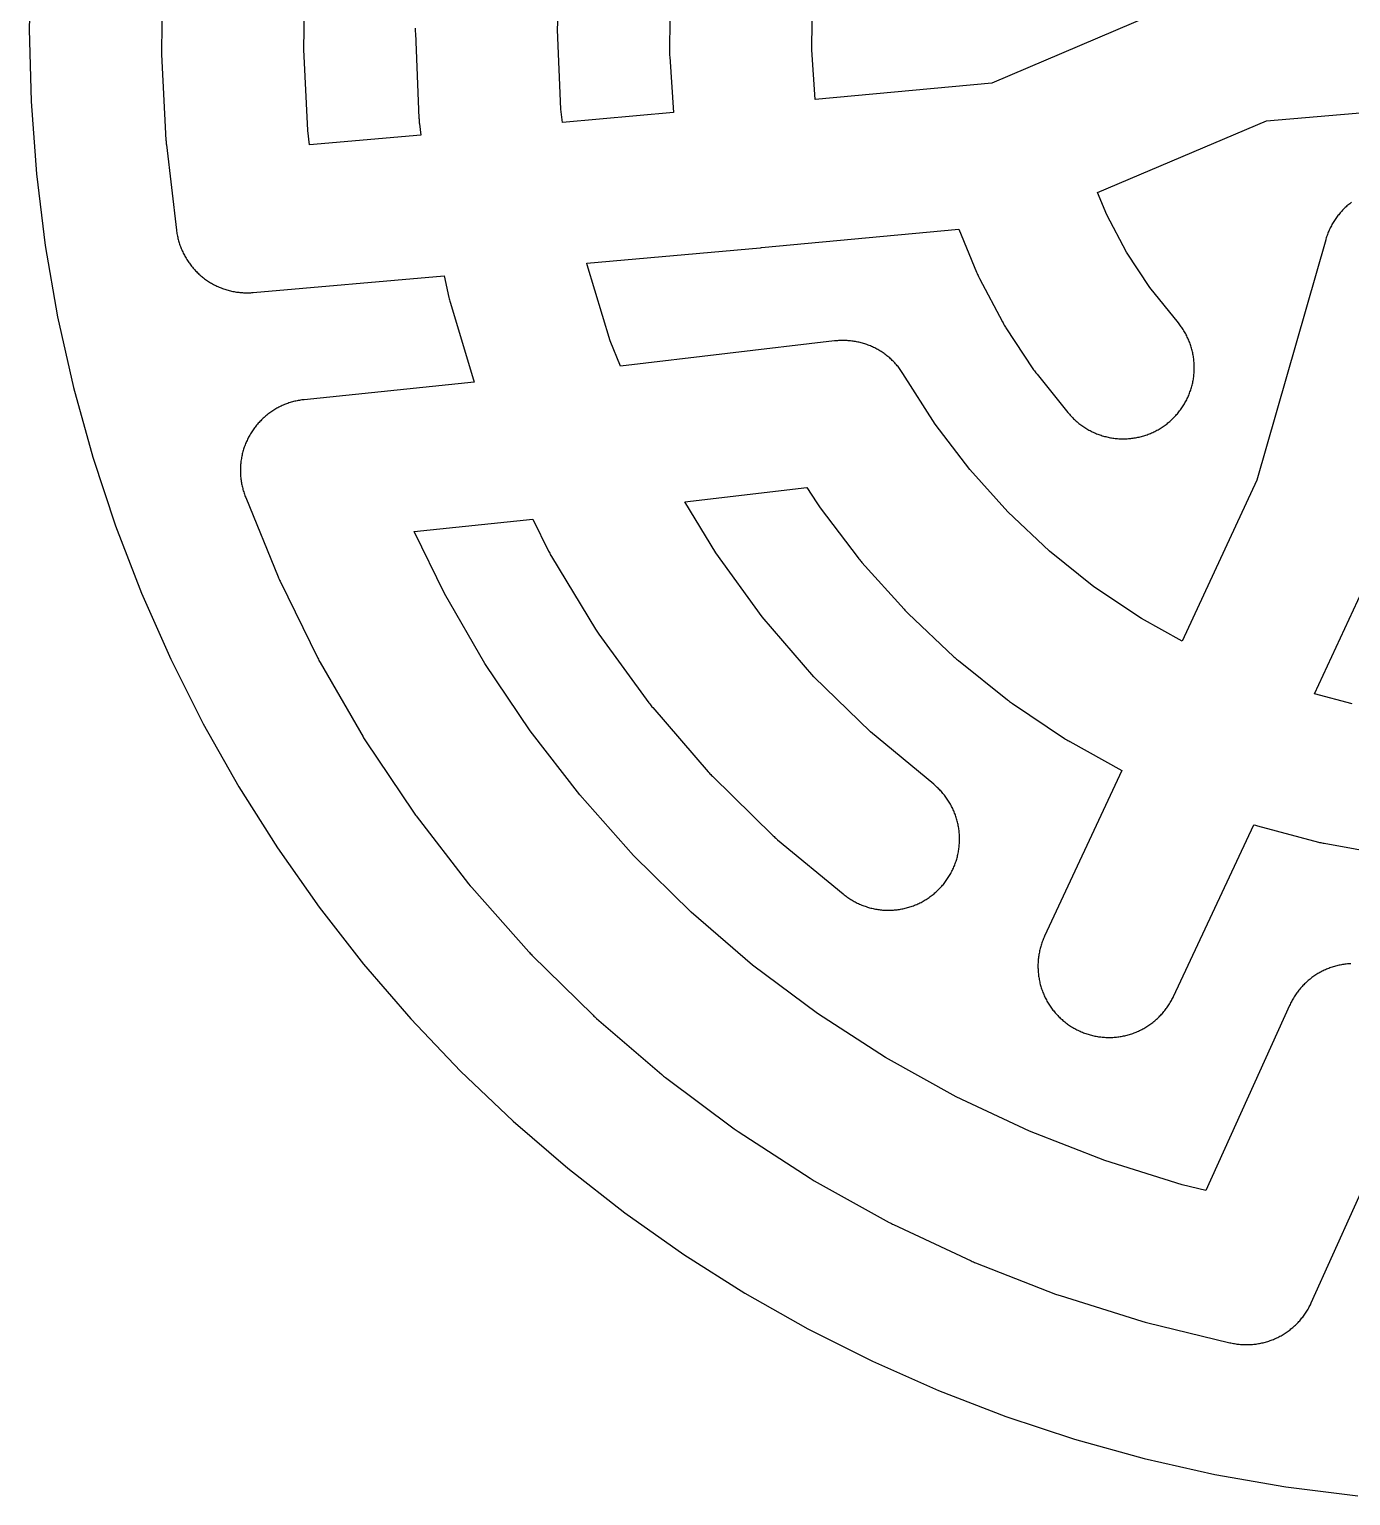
# Model space of a CAD drawing. Header units: millimetres. Extents: x -145 to 145, y -145 to 145.
# Drawn here: x -145 to -14.9, y -144.3 to 0 of the extents above; entities that cross this region are included whole.
import ezdxf

# ---------------------------------------------------------------- set-up
doc = ezdxf.new("R2010")
doc.units = ezdxf.units.MM
doc.layers.add('BOUNDARY', color=3, linetype='CONTINUOUS')
doc.layers.add('CORRIDORS', color=1, linetype='CONTINUOUS')

msp = doc.modelspace()

# ---------------------------------------------------------------- linework, layer by layer
at = {"layer": 'BOUNDARY'}
msp.add_lwpolyline([(-144.825, 7.115), (-145, 0), (-144.825, -7.115), (-144.302, -14.212), (-143.431, -21.276), (-142.214, -28.288), (-140.655, -35.232), (-138.756, -42.091), (-136.524, -48.849), (-133.963, -55.489), (-131.078, -61.995), (-127.879, -68.353), (-124.371, -74.545), (-120.563, -80.558), (-116.465, -86.376), (-112.087, -91.987), (-107.438, -97.376), (-102.53, -102.53), (-97.376, -107.438), (-91.987, -112.087), (-86.376, -116.465), (-80.558, -120.563), (-74.545, -124.371), (-68.353, -127.879), (-61.995, -131.078), (-55.489, -133.963), (-48.849, -136.524), (-42.091, -138.756), (-35.232, -140.655), (-28.288, -142.214), (-21.276, -143.431), (-14.212, -144.302)], dxfattribs=at)
at = {"layer": 'CORRIDORS'}
for points in [[(-81.895, 4.08), (-81.968, -2.118), (-81.968, -2.236), (-81.966, -2.354), (-81.963, -2.472), (-81.957, -2.591), (-81.95, -2.697), (-81.559, -8.194), (-92.494, -9.169), (-92.661, -7.853), (-92.991, -0.061), (-92.668, 7.724)], [(-131.839, 6.449), (-131.982, -1.993), (-131.983, -2.112), (-131.982, -2.23), (-131.979, -2.348), (-131.974, -2.466), (-131.547, -10.899), (-131.54, -11.017), (-131.531, -11.135), (-131.52, -11.253), (-131.507, -11.371), (-130.511, -19.756), (-130.496, -19.873), (-130.479, -19.99), (-130.46, -20.107), (-130.439, -20.223), (-130.417, -20.34), (-130.392, -20.455), (-130.365, -20.57), (-130.336, -20.685), (-130.306, -20.8), (-130.273, -20.913), (-130.239, -21.026), (-130.202, -21.139), (-130.164, -21.251), (-130.124, -21.362), (-130.082, -21.473), (-130.038, -21.583), (-129.992, -21.692), (-129.945, -21.8), (-129.895, -21.908), (-129.844, -22.014), (-129.791, -22.12), (-129.736, -22.225), (-129.679, -22.329), (-129.621, -22.432), (-129.561, -22.534), (-129.499, -22.635), (-129.436, -22.735), (-129.371, -22.833), (-129.304, -22.931), (-129.235, -23.028), (-129.165, -23.123), (-129.094, -23.217), (-129.02, -23.31), (-128.946, -23.402), (-128.869, -23.492), (-128.791, -23.581), (-128.712, -23.669), (-128.631, -23.755), (-128.549, -23.84), (-128.465, -23.924), (-128.38, -24.006), (-128.294, -24.087), (-128.206, -24.166), (-128.117, -24.244), (-128.026, -24.32), (-127.934, -24.395), (-127.841, -24.468), (-127.747, -24.54), (-127.652, -24.61), (-127.555, -24.678), (-127.457, -24.745), (-127.359, -24.81), (-127.259, -24.873), (-127.158, -24.935), (-127.056, -24.995), (-126.953, -25.053), (-126.849, -25.109), (-126.744, -25.164), (-126.638, -25.217), (-126.531, -25.268), (-126.424, -25.317), (-126.315, -25.365), (-126.206, -25.411), (-126.096, -25.454), (-125.986, -25.496), (-125.874, -25.536), (-125.762, -25.575), (-125.65, -25.611), (-125.537, -25.645), (-125.423, -25.678), (-125.308, -25.708), (-125.194, -25.737), (-125.078, -25.763), (-124.963, -25.788), (-124.846, -25.811), (-124.73, -25.832), (-124.613, -25.85), (-124.496, -25.867), (-124.379, -25.882), (-124.261, -25.895), (-124.143, -25.906), (-124.025, -25.915), (-123.907, -25.921), (-123.789, -25.926), (-123.671, -25.929), (-123.552, -25.93), (-123.434, -25.929), (-123.316, -25.926), (-123.197, -25.921), (-123.079, -25.913), (-122.948, -25.903), (-104.146, -24.254), (-103.69, -26.393), (-103.665, -26.508), (-103.637, -26.623), (-103.608, -26.738), (-103.576, -26.852), (-103.544, -26.961), (-101.196, -34.72), (-117.938, -36.447), (-118.056, -36.46), (-118.173, -36.475), (-118.29, -36.492), (-118.407, -36.511), (-118.523, -36.532), (-118.639, -36.555), (-118.755, -36.58), (-118.87, -36.607), (-118.985, -36.636), (-119.099, -36.667), (-119.213, -36.7), (-119.326, -36.734), (-119.439, -36.771), (-119.551, -36.809), (-119.662, -36.85), (-119.772, -36.892), (-119.882, -36.936), (-119.991, -36.982), (-120.099, -37.03), (-120.207, -37.079), (-120.313, -37.131), (-120.419, -37.184), (-120.524, -37.239), (-120.628, -37.295), (-120.731, -37.354), (-120.832, -37.414), (-120.933, -37.476), (-121.033, -37.54), (-121.132, -37.605), (-121.229, -37.672), (-121.326, -37.74), (-121.421, -37.811), (-121.515, -37.882), (-121.608, -37.956), (-121.699, -38.031), (-121.79, -38.107), (-121.879, -38.185), (-121.966, -38.265), (-122.053, -38.346), (-122.137, -38.428), (-122.221, -38.512), (-122.303, -38.597), (-122.384, -38.684), (-122.463, -38.772), (-122.54, -38.861), (-122.617, -38.952), (-122.691, -39.043), (-122.764, -39.137), (-122.836, -39.231), (-122.905, -39.326), (-122.974, -39.423), (-123.04, -39.521), (-123.105, -39.62), (-123.168, -39.72), (-123.23, -39.821), (-123.29, -39.923), (-123.348, -40.026), (-123.404, -40.13), (-123.459, -40.235), (-123.511, -40.341), (-123.562, -40.448), (-123.612, -40.555), (-123.659, -40.664), (-123.704, -40.773), (-123.748, -40.883), (-123.79, -40.994), (-123.83, -41.105), (-123.868, -41.217), (-123.904, -41.33), (-123.938, -41.443), (-123.97, -41.557), (-124.001, -41.671), (-124.029, -41.786), (-124.056, -41.902), (-124.08, -42.017), (-124.103, -42.133), (-124.123, -42.25), (-124.142, -42.367), (-124.158, -42.484), (-124.173, -42.601), (-124.186, -42.719), (-124.196, -42.837), (-124.205, -42.955), (-124.212, -43.073), (-124.217, -43.191), (-124.219, -43.309), (-124.22, -43.428), (-124.219, -43.546), (-124.215, -43.664), (-124.21, -43.783), (-124.203, -43.901), (-124.193, -44.019), (-124.182, -44.136), (-124.169, -44.254), (-124.154, -44.371), (-124.136, -44.488), (-124.117, -44.605), (-124.096, -44.722), (-124.073, -44.838), (-124.048, -44.953), (-124.021, -45.068), (-123.992, -45.183), (-123.961, -45.297), (-123.928, -45.411), (-123.893, -45.524), (-123.856, -45.637), (-123.818, -45.748), (-123.777, -45.86), (-123.735, -45.97), (-123.698, -46.062), (-120.499, -53.877), (-120.454, -53.986), (-120.406, -54.094), (-120.357, -54.202), (-120.306, -54.308), (-116.587, -61.89), (-116.534, -61.995), (-116.479, -62.1), (-116.422, -62.204), (-116.364, -62.307), (-112.142, -69.62), (-112.082, -69.722), (-112.02, -69.823), (-111.957, -69.923), (-111.892, -70.021), (-107.187, -77.031), (-107.12, -77.129), (-107.052, -77.225), (-106.982, -77.321), (-106.911, -77.415), (-101.743, -84.092), (-101.595, -84.276), (-101.518, -84.367), (-101.441, -84.455), (-95.834, -90.768), (-95.754, -90.856), (-95.674, -90.943), (-95.591, -91.028), (-95.509, -91.11), (-89.489, -97.032), (-89.404, -97.114), (-89.317, -97.195), (-89.23, -97.275), (-89.14, -97.353), (-82.733, -102.854), (-82.643, -102.93), (-82.551, -103.005), (-82.458, -103.078), (-82.365, -103.149), (-75.602, -108.206), (-75.507, -108.276), (-75.41, -108.345), (-75.312, -108.411), (-75.211, -108.478), (-68.12, -113.063), (-68.02, -113.127), (-67.919, -113.188), (-67.817, -113.248), (-67.715, -113.306), (-60.33, -117.403), (-60.226, -117.46), (-60.121, -117.514), (-60.015, -117.567), (-59.908, -117.619), (-52.264, -121.207), (-52.157, -121.256), (-52.048, -121.304), (-51.939, -121.349), (-51.831, -121.392), (-43.964, -124.457), (-43.854, -124.499), (-43.742, -124.54), (-43.63, -124.578), (-43.518, -124.614), (-35.463, -127.141), (-35.35, -127.176), (-35.236, -127.208), (-35.122, -127.239), (-35.008, -127.267), (-26.8, -129.245), (-26.685, -129.272), (-26.569, -129.297), (-26.453, -129.32), (-26.336, -129.34), (-26.22, -129.359), (-26.103, -129.376), (-25.985, -129.391), (-25.868, -129.404), (-25.75, -129.415), (-25.632, -129.424), (-25.514, -129.431), (-25.395, -129.436), (-25.277, -129.439), (-25.159, -129.44), (-25.041, -129.439), (-24.922, -129.436), (-24.804, -129.431), (-24.686, -129.424), (-24.568, -129.415), (-24.45, -129.404), (-24.333, -129.391), (-24.215, -129.376), (-24.098, -129.359), (-23.981, -129.34), (-23.865, -129.319), (-23.749, -129.296), (-23.633, -129.271), (-23.518, -129.245), (-23.403, -129.216), (-23.289, -129.185), (-23.175, -129.153), (-23.062, -129.118), (-22.949, -129.082), (-22.837, -129.043), (-22.726, -129.003), (-22.615, -128.961), (-22.506, -128.917), (-22.396, -128.871), (-22.288, -128.824), (-22.181, -128.774), (-22.074, -128.723), (-21.968, -128.67), (-21.863, -128.615), (-21.759, -128.559), (-21.657, -128.5), (-21.555, -128.44), (-21.454, -128.378), (-21.354, -128.315), (-21.255, -128.25), (-21.157, -128.183), (-21.061, -128.114), (-20.966, -128.044), (-20.872, -127.973), (-20.779, -127.899), (-20.687, -127.824), (-20.597, -127.748), (-20.508, -127.67), (-20.42, -127.591), (-20.333, -127.51), (-20.248, -127.428), (-20.165, -127.344), (-20.083, -127.259), (-20.002, -127.172), (-19.923, -127.084), (-19.845, -126.995), (-19.769, -126.905), (-19.694, -126.813), (-19.621, -126.72), (-19.549, -126.626), (-19.479, -126.53), (-19.411, -126.434), (-19.344, -126.336), (-19.279, -126.237), (-19.216, -126.137), (-19.154, -126.036), (-19.094, -125.934), (-19.036, -125.831), (-18.98, -125.727), (-18.925, -125.622), (-18.872, -125.516), (-18.821, -125.41), (-18.781, -125.323), (-10.242, -106.427)], [(-106.995, 0.105), (-106.997, -0.014), (-106.997, -0.132), (-106.995, -0.25), (-106.991, -0.363), (-106.637, -8.729), (-106.631, -8.847), (-106.623, -8.965), (-106.613, -9.083), (-106.601, -9.201), (-106.587, -9.313), (-106.449, -10.403), (-117.41, -11.364), (-117.577, -9.955), (-117.98, -1.995), (-117.845, 5.972)], [(-27.651, 4.331), (-50.24, -5.283), (-67.615, -6.918), (-67.965, -2.002), (-67.899, 3.558)], [(-14.808, -17.013), (-14.902, -17.085), (-14.995, -17.158), (-15.087, -17.232), (-15.177, -17.308), (-15.267, -17.386), (-15.355, -17.465), (-15.441, -17.546), (-15.527, -17.628), (-15.61, -17.711), (-15.693, -17.796), (-15.774, -17.882), (-15.853, -17.97), (-15.931, -18.059), (-16.008, -18.149), (-16.083, -18.241), (-16.156, -18.334), (-16.228, -18.428), (-16.298, -18.523), (-16.367, -18.619), (-16.434, -18.717), (-16.499, -18.815), (-16.563, -18.915), (-16.625, -19.016), (-16.685, -19.118), (-16.744, -19.221), (-16.8, -19.324), (-16.855, -19.429), (-16.909, -19.535), (-16.96, -19.641), (-17.01, -19.749), (-17.057, -19.857), (-17.103, -19.966), (-17.147, -20.076), (-17.19, -20.186), (-17.23, -20.298), (-17.268, -20.41), (-17.305, -20.522), (-17.34, -20.635), (-17.36, -20.705), (-24.129, -44.368), (-31.493, -60.227), (-35.504, -57.995), (-40.175, -54.863), (-44.561, -51.365), (-48.664, -47.495), (-52.411, -43.326), (-55.806, -38.856), (-58.984, -33.862), (-59.049, -33.763), (-59.115, -33.665), (-59.182, -33.568), (-59.252, -33.472), (-59.323, -33.377), (-59.395, -33.283), (-59.469, -33.191), (-59.545, -33.1), (-59.622, -33.01), (-59.701, -32.922), (-59.781, -32.835), (-59.862, -32.749), (-59.945, -32.665), (-60.03, -32.582), (-60.116, -32.501), (-60.203, -32.421), (-60.291, -32.342), (-60.381, -32.265), (-60.473, -32.19), (-60.565, -32.116), (-60.659, -32.044), (-60.753, -31.973), (-60.849, -31.904), (-60.947, -31.836), (-61.045, -31.771), (-61.144, -31.706), (-61.245, -31.644), (-61.346, -31.583), (-61.449, -31.524), (-61.552, -31.467), (-61.657, -31.411), (-61.762, -31.358), (-61.869, -31.306), (-61.976, -31.255), (-62.084, -31.207), (-62.193, -31.161), (-62.302, -31.116), (-62.412, -31.073), (-62.523, -31.032), (-62.635, -30.993), (-62.748, -30.956), (-62.86, -30.921), (-62.974, -30.887), (-63.088, -30.856), (-63.203, -30.826), (-63.318, -30.799), (-63.433, -30.773), (-63.549, -30.75), (-63.665, -30.728), (-63.782, -30.708), (-63.899, -30.69), (-64.016, -30.675), (-64.134, -30.661), (-64.252, -30.649), (-64.37, -30.639), (-64.488, -30.632), (-64.606, -30.626), (-64.724, -30.622), (-64.842, -30.62), (-64.961, -30.62), (-65.079, -30.623), (-65.197, -30.627), (-65.315, -30.633), (-65.433, -30.641), (-65.551, -30.651), (-65.71, -30.668), (-86.807, -33.157), (-87.803, -30.645), (-90.06, -23.186), (-90.097, -23.01), (-73.026, -21.488), (-73.025, -21.488), (-72.924, -21.479), (-53.488, -19.65), (-51.737, -23.906), (-51.691, -24.015), (-51.643, -24.123), (-51.593, -24.231), (-51.542, -24.337), (-51.489, -24.443), (-51.449, -24.519), (-49.188, -28.789), (-49.132, -28.893), (-49.074, -28.996), (-49.014, -29.098), (-48.953, -29.199), (-48.89, -29.299), (-48.843, -29.371), (-46.18, -33.402), (-46.114, -33.501), (-46.046, -33.598), (-45.976, -33.694), (-45.906, -33.788), (-45.833, -33.882), (-45.781, -33.947), (-42.742, -37.703), (-42.667, -37.794), (-42.59, -37.884), (-42.512, -37.973), (-42.432, -38.061), (-42.351, -38.147), (-42.268, -38.231), (-42.184, -38.315), (-42.099, -38.396), (-42.012, -38.477), (-41.924, -38.556), (-41.834, -38.633), (-41.743, -38.709), (-41.651, -38.783), (-41.558, -38.856), (-41.463, -38.927), (-41.368, -38.997), (-41.271, -39.065), (-41.173, -39.131), (-41.074, -39.196), (-40.974, -39.259), (-40.872, -39.32), (-40.77, -39.379), (-40.667, -39.437), (-40.563, -39.493), (-40.457, -39.547), (-40.351, -39.6), (-40.244, -39.651), (-40.137, -39.699), (-40.028, -39.747), (-39.919, -39.792), (-39.809, -39.835), (-39.698, -39.877), (-39.586, -39.916), (-39.474, -39.954), (-39.361, -39.99), (-39.248, -40.023), (-39.134, -40.055), (-39.02, -40.085), (-38.905, -40.114), (-38.789, -40.14), (-38.674, -40.164), (-38.557, -40.186), (-38.441, -40.206), (-38.324, -40.225), (-38.207, -40.241), (-38.089, -40.255), (-37.972, -40.268), (-37.854, -40.278), (-37.736, -40.286), (-37.617, -40.293), (-37.499, -40.297), (-37.381, -40.3), (-37.263, -40.3), (-37.144, -40.298), (-37.026, -40.295), (-36.908, -40.289), (-36.79, -40.281), (-36.672, -40.272), (-36.554, -40.26), (-36.437, -40.247), (-36.319, -40.231), (-36.202, -40.213), (-36.086, -40.194), (-35.969, -40.172), (-35.853, -40.149), (-35.738, -40.123), (-35.623, -40.096), (-35.508, -40.067), (-35.394, -40.035), (-35.28, -40.002), (-35.167, -39.967), (-35.055, -39.93), (-34.943, -39.891), (-34.832, -39.851), (-34.722, -39.808), (-34.612, -39.763), (-34.503, -39.717), (-34.395, -39.669), (-34.288, -39.619), (-34.182, -39.567), (-34.076, -39.513), (-33.972, -39.458), (-33.868, -39.401), (-33.765, -39.342), (-33.664, -39.281), (-33.563, -39.219), (-33.464, -39.155), (-33.365, -39.089), (-33.268, -39.022), (-33.172, -38.953), (-33.077, -38.882), (-32.983, -38.81), (-32.89, -38.737), (-32.799, -38.661), (-32.709, -38.584), (-32.621, -38.506), (-32.533, -38.426), (-32.447, -38.345), (-32.363, -38.262), (-32.28, -38.178), (-32.198, -38.092), (-32.118, -38.006), (-32.039, -37.917), (-31.961, -37.828), (-31.886, -37.737), (-31.811, -37.645), (-31.739, -37.551), (-31.668, -37.457), (-31.598, -37.361), (-31.53, -37.264), (-31.464, -37.166), (-31.4, -37.067), (-31.337, -36.966), (-31.276, -36.865), (-31.216, -36.763), (-31.159, -36.659), (-31.103, -36.555), (-31.049, -36.45), (-30.996, -36.344), (-30.946, -36.237), (-30.897, -36.129), (-30.85, -36.02), (-30.805, -35.911), (-30.762, -35.801), (-30.721, -35.69), (-30.681, -35.578), (-30.644, -35.466), (-30.608, -35.353), (-30.574, -35.24), (-30.542, -35.126), (-30.512, -35.012), (-30.485, -34.897), (-30.458, -34.781), (-30.434, -34.665), (-30.412, -34.549), (-30.392, -34.432), (-30.374, -34.316), (-30.358, -34.198), (-30.344, -34.081), (-30.331, -33.963), (-30.321, -33.845), (-30.313, -33.727), (-30.307, -33.609), (-30.303, -33.491), (-30.3, -33.373), (-30.3, -33.254), (-30.302, -33.136), (-30.306, -33.018), (-30.311, -32.9), (-30.319, -32.781), (-30.329, -32.664), (-30.341, -32.546), (-30.354, -32.428), (-30.37, -32.311), (-30.388, -32.194), (-30.408, -32.077), (-30.429, -31.961), (-30.453, -31.845), (-30.478, -31.73), (-30.506, -31.614), (-30.535, -31.5), (-30.567, -31.386), (-30.6, -31.272), (-30.635, -31.159), (-30.672, -31.047), (-30.712, -30.935), (-30.752, -30.824), (-30.795, -30.714), (-30.84, -30.604), (-30.886, -30.496), (-30.935, -30.388), (-30.985, -30.28), (-31.037, -30.174), (-31.09, -30.069), (-31.146, -29.964), (-31.203, -29.861), (-31.262, -29.758), (-31.323, -29.657), (-31.385, -29.556), (-31.515, -29.358), (-31.583, -29.261), (-31.652, -29.165), (-31.723, -29.07), (-31.795, -28.976), (-31.858, -28.897), (-34.683, -25.406), (-36.975, -21.936), (-38.916, -18.27), (-39.824, -16.065), (-23.201, -8.99), (0.591, -6.975)], [(-14.876, -91.948), (-14.994, -91.955), (-15.112, -91.963), (-15.23, -91.974), (-15.348, -91.987), (-15.465, -92.001), (-15.582, -92.018), (-15.699, -92.037), (-15.816, -92.057), (-15.932, -92.08), (-16.048, -92.104), (-16.163, -92.131), (-16.278, -92.159), (-16.392, -92.189), (-16.506, -92.222), (-16.619, -92.256), (-16.732, -92.292), (-16.844, -92.33), (-16.955, -92.37), (-17.066, -92.412), (-17.176, -92.455), (-17.285, -92.501), (-17.394, -92.548), (-17.501, -92.597), (-17.608, -92.648), (-17.714, -92.701), (-17.819, -92.756), (-17.923, -92.812), (-18.026, -92.87), (-18.128, -92.93), (-18.229, -92.991), (-18.329, -93.054), (-18.428, -93.119), (-18.526, -93.186), (-18.623, -93.254), (-18.718, -93.324), (-18.813, -93.395), (-18.906, -93.468), (-18.998, -93.543), (-19.088, -93.619), (-19.178, -93.697), (-19.266, -93.776), (-19.352, -93.856), (-19.437, -93.938), (-19.521, -94.022), (-19.604, -94.107), (-19.685, -94.193), (-19.764, -94.281), (-19.842, -94.37), (-19.919, -94.46), (-19.994, -94.552), (-20.067, -94.644), (-20.139, -94.738), (-20.209, -94.834), (-20.278, -94.93), (-20.345, -95.028), (-20.41, -95.126), (-20.474, -95.226), (-20.535, -95.327), (-20.596, -95.429), (-20.654, -95.532), (-20.711, -95.635), (-20.766, -95.74), (-20.819, -95.846), (-20.87, -95.952), (-20.919, -96.057), (-29.153, -114.278), (-31.498, -113.712), (-39.107, -111.325), (-46.52, -108.437), (-53.748, -105.045), (-60.717, -101.178), (-67.408, -96.852), (-73.79, -92.08), (-79.842, -86.884), (-85.523, -81.295), (-90.809, -75.343), (-95.701, -69.023), (-100.136, -62.416), (-104.117, -55.52), (-107.116, -49.405), (-95.438, -48.201), (-93.869, -51.355), (-93.815, -51.461), (-93.76, -51.565), (-93.703, -51.669), (-93.644, -51.771), (-93.586, -51.869), (-89.242, -59.029), (-89.179, -59.13), (-89.116, -59.229), (-89.05, -59.328), (-88.983, -59.425), (-88.917, -59.516), (-83.99, -66.288), (-83.92, -66.383), (-83.848, -66.477), (-83.774, -66.57), (-83.699, -66.661), (-83.625, -66.749), (-78.148, -73.083), (-78.07, -73.171), (-77.99, -73.259), (-77.909, -73.345), (-77.827, -73.43), (-77.747, -73.509), (-71.76, -79.363), (-71.675, -79.445), (-71.588, -79.526), (-71.5, -79.605), (-71.411, -79.682), (-71.324, -79.755), (-64.868, -85.087), (-64.776, -85.162), (-64.683, -85.235), (-64.588, -85.306), (-64.493, -85.376), (-64.396, -85.444), (-64.298, -85.511), (-64.199, -85.576), (-64.099, -85.639), (-63.998, -85.7), (-63.896, -85.76), (-63.793, -85.818), (-63.689, -85.875), (-63.584, -85.929), (-63.478, -85.982), (-63.371, -86.033), (-63.264, -86.082), (-63.155, -86.129), (-63.046, -86.175), (-62.936, -86.218), (-62.825, -86.26), (-62.714, -86.3), (-62.602, -86.338), (-62.489, -86.374), (-62.376, -86.408), (-62.262, -86.441), (-62.148, -86.471), (-62.033, -86.499), (-61.917, -86.526), (-61.802, -86.55), (-61.686, -86.573), (-61.569, -86.593), (-61.452, -86.612), (-61.335, -86.629), (-61.218, -86.643), (-61.1, -86.656), (-60.982, -86.667), (-60.864, -86.675), (-60.746, -86.682), (-60.628, -86.687), (-60.509, -86.689), (-60.391, -86.69), (-60.273, -86.689), (-60.155, -86.685), (-60.036, -86.68), (-59.918, -86.673), (-59.8, -86.663), (-59.683, -86.652), (-59.565, -86.639), (-59.448, -86.624), (-59.331, -86.606), (-59.214, -86.587), (-59.097, -86.566), (-58.981, -86.543), (-58.866, -86.518), (-58.751, -86.49), (-58.636, -86.461), (-58.522, -86.43), (-58.408, -86.398), (-58.295, -86.363), (-58.182, -86.326), (-58.071, -86.288), (-57.959, -86.247), (-57.849, -86.205), (-57.739, -86.16), (-57.63, -86.114), (-57.522, -86.066), (-57.415, -86.017), (-57.308, -85.965), (-57.203, -85.912), (-57.098, -85.857), (-56.994, -85.8), (-56.891, -85.741), (-56.789, -85.681), (-56.689, -85.619), (-56.589, -85.555), (-56.49, -85.49), (-56.393, -85.423), (-56.297, -85.354), (-56.202, -85.284), (-56.108, -85.212), (-56.015, -85.138), (-55.923, -85.063), (-55.833, -84.987), (-55.744, -84.908), (-55.657, -84.829), (-55.571, -84.748), (-55.486, -84.665), (-55.402, -84.581), (-55.321, -84.496), (-55.24, -84.409), (-55.161, -84.321), (-55.083, -84.232), (-55.007, -84.141), (-54.933, -84.049), (-54.86, -83.956), (-54.789, -83.862), (-54.719, -83.766), (-54.651, -83.669), (-54.585, -83.571), (-54.52, -83.472), (-54.457, -83.372), (-54.395, -83.271), (-54.336, -83.169), (-54.278, -83.066), (-54.222, -82.962), (-54.167, -82.856), (-54.114, -82.75), (-54.064, -82.644), (-54.015, -82.536), (-53.967, -82.427), (-53.922, -82.318), (-53.879, -82.208), (-53.837, -82.097), (-53.797, -81.986), (-53.759, -81.874), (-53.723, -81.761), (-53.689, -81.648), (-53.657, -81.534), (-53.627, -81.42), (-53.599, -81.305), (-53.572, -81.189), (-53.548, -81.073), (-53.526, -80.957), (-53.505, -80.841), (-53.487, -80.724), (-53.47, -80.607), (-53.456, -80.489), (-53.443, -80.372), (-53.433, -80.254), (-53.424, -80.136), (-53.418, -80.018), (-53.413, -79.899), (-53.411, -79.781), (-53.41, -79.663), (-53.412, -79.544), (-53.415, -79.426), (-53.42, -79.308), (-53.428, -79.19), (-53.437, -79.072), (-53.449, -78.954), (-53.462, -78.837), (-53.478, -78.719), (-53.495, -78.602), (-53.514, -78.486), (-53.536, -78.369), (-53.559, -78.253), (-53.584, -78.138), (-53.612, -78.022), (-53.641, -77.908), (-53.672, -77.794), (-53.705, -77.68), (-53.74, -77.567), (-53.777, -77.455), (-53.815, -77.343), (-53.856, -77.232), (-53.898, -77.121), (-53.943, -77.011), (-53.989, -76.903), (-54.037, -76.794), (-54.087, -76.687), (-54.138, -76.581), (-54.192, -76.475), (-54.247, -76.37), (-54.304, -76.267), (-54.363, -76.164), (-54.423, -76.062), (-54.549, -75.862), (-54.615, -75.764), (-54.682, -75.666), (-54.751, -75.57), (-54.821, -75.475), (-54.893, -75.381), (-54.967, -75.288), (-55.042, -75.197), (-55.119, -75.107), (-55.197, -75.018), (-55.277, -74.931), (-55.358, -74.845), (-55.441, -74.76), (-55.525, -74.677), (-55.61, -74.595), (-55.697, -74.514), (-55.785, -74.435), (-55.875, -74.358), (-55.952, -74.293), (-62.182, -69.148), (-67.748, -63.706), (-72.848, -57.807), (-77.419, -51.524), (-80.464, -46.506), (-68.436, -45.087), (-67.468, -46.608), (-67.403, -46.707), (-67.337, -46.805), (-67.27, -46.902), (-67.2, -46.998), (-67.137, -47.083), (-63.388, -52.02), (-63.315, -52.114), (-63.242, -52.206), (-63.166, -52.297), (-63.089, -52.387), (-63.019, -52.466), (-58.876, -57.076), (-58.797, -57.163), (-58.715, -57.249), (-58.633, -57.334), (-58.548, -57.417), (-58.473, -57.49), (-53.963, -61.743), (-53.876, -61.823), (-53.788, -61.902), (-53.698, -61.98), (-53.607, -62.056), (-53.525, -62.122), (-48.678, -65.988), (-48.585, -66.061), (-48.49, -66.133), (-48.395, -66.203), (-48.298, -66.271), (-48.211, -66.33), (-43.062, -69.782), (-42.963, -69.847), (-42.863, -69.911), (-42.762, -69.972), (-42.66, -70.032), (-42.568, -70.084), (-37.419, -72.95), (-45.032, -89.247), (-45.081, -89.355), (-45.129, -89.463), (-45.174, -89.573), (-45.218, -89.683), (-45.26, -89.793), (-45.3, -89.905), (-45.338, -90.017), (-45.374, -90.129), (-45.408, -90.243), (-45.44, -90.356), (-45.471, -90.471), (-45.499, -90.586), (-45.525, -90.701), (-45.55, -90.817), (-45.573, -90.933), (-45.593, -91.049), (-45.612, -91.166), (-45.628, -91.283), (-45.643, -91.401), (-45.656, -91.518), (-45.666, -91.636), (-45.675, -91.754), (-45.682, -91.872), (-45.687, -91.991), (-45.689, -92.109), (-45.69, -92.227), (-45.689, -92.346), (-45.685, -92.464), (-45.68, -92.582), (-45.673, -92.7), (-45.664, -92.818), (-45.652, -92.936), (-45.639, -93.053), (-45.624, -93.171), (-45.607, -93.288), (-45.587, -93.405), (-45.566, -93.521), (-45.543, -93.637), (-45.518, -93.753), (-45.491, -93.868), (-45.462, -93.983), (-45.431, -94.097), (-45.398, -94.21), (-45.363, -94.324), (-45.327, -94.436), (-45.288, -94.548), (-45.248, -94.659), (-45.205, -94.77), (-45.161, -94.879), (-45.115, -94.988), (-45.067, -95.097), (-45.017, -95.204), (-44.966, -95.31), (-44.913, -95.416), (-44.858, -95.521), (-44.801, -95.625), (-44.742, -95.727), (-44.682, -95.829), (-44.62, -95.93), (-44.556, -96.03), (-44.491, -96.128), (-44.424, -96.226), (-44.355, -96.322), (-44.285, -96.417), (-44.213, -96.511), (-44.139, -96.604), (-44.064, -96.695), (-43.988, -96.786), (-43.83, -96.962), (-43.749, -97.048), (-43.666, -97.133), (-43.582, -97.216), (-43.497, -97.298), (-43.41, -97.379), (-43.322, -97.458), (-43.233, -97.536), (-43.142, -97.612), (-43.05, -97.686), (-42.957, -97.759), (-42.863, -97.83), (-42.767, -97.9), (-42.67, -97.968), (-42.573, -98.035), (-42.474, -98.099), (-42.373, -98.162), (-42.272, -98.224), (-42.17, -98.284), (-42.067, -98.342), (-41.963, -98.398), (-41.858, -98.452), (-41.752, -98.505), (-41.645, -98.556), (-41.537, -98.605), (-41.429, -98.652), (-41.32, -98.697), (-41.21, -98.741), (-41.099, -98.782), (-40.987, -98.822), (-40.875, -98.86), (-40.763, -98.896), (-40.649, -98.93), (-40.535, -98.962), (-40.421, -98.993), (-40.306, -99.021), (-40.191, -99.047), (-40.075, -99.072), (-39.959, -99.094), (-39.842, -99.115), (-39.725, -99.133), (-39.608, -99.15), (-39.491, -99.164), (-39.373, -99.177), (-39.255, -99.187), (-39.137, -99.196), (-39.019, -99.202), (-38.901, -99.207), (-38.783, -99.209), (-38.664, -99.21), (-38.546, -99.209), (-38.428, -99.205), (-38.31, -99.2), (-38.191, -99.192), (-38.074, -99.183), (-37.956, -99.171), (-37.838, -99.158), (-37.721, -99.143), (-37.604, -99.125), (-37.487, -99.106), (-37.371, -99.085), (-37.255, -99.061), (-37.139, -99.036), (-37.024, -99.009), (-36.909, -98.98), (-36.795, -98.949), (-36.682, -98.916), (-36.568, -98.881), (-36.456, -98.844), (-36.344, -98.805), (-36.233, -98.765), (-36.123, -98.722), (-36.013, -98.678), (-35.904, -98.632), (-35.796, -98.584), (-35.689, -98.534), (-35.582, -98.482), (-35.476, -98.429), (-35.372, -98.374), (-35.268, -98.317), (-35.165, -98.258), (-35.064, -98.197), (-34.963, -98.135), (-34.863, -98.071), (-34.765, -98.006), (-34.667, -97.939), (-34.571, -97.87), (-34.476, -97.8), (-34.382, -97.728), (-34.29, -97.654), (-34.198, -97.579), (-34.108, -97.502), (-34.019, -97.424), (-33.932, -97.344), (-33.846, -97.263), (-33.761, -97.18), (-33.678, -97.096), (-33.596, -97.011), (-33.515, -96.924), (-33.436, -96.836), (-33.359, -96.747), (-33.283, -96.656), (-33.209, -96.564), (-33.136, -96.471), (-33.065, -96.376), (-32.995, -96.28), (-32.927, -96.184), (-32.861, -96.086), (-32.796, -95.987), (-32.733, -95.886), (-32.672, -95.785), (-32.612, -95.683), (-32.554, -95.58), (-32.498, -95.476), (-32.444, -95.37), (-32.392, -95.264), (-32.348, -95.173), (-24.452, -78.269), (-24.388, -78.29), (-24.275, -78.325), (-24.162, -78.358), (-24.06, -78.386), (-18.07, -79.978), (-17.955, -80.008), (-17.84, -80.035), (-17.725, -80.061), (-17.609, -80.084), (-17.505, -80.104), (-11.403, -81.196)], [(-14.761, -66.372), (-18.455, -65.39), (-11.201, -49.768)]]:
    msp.add_lwpolyline(points, dxfattribs=at)

doc.saveas('drawing.dxf')
